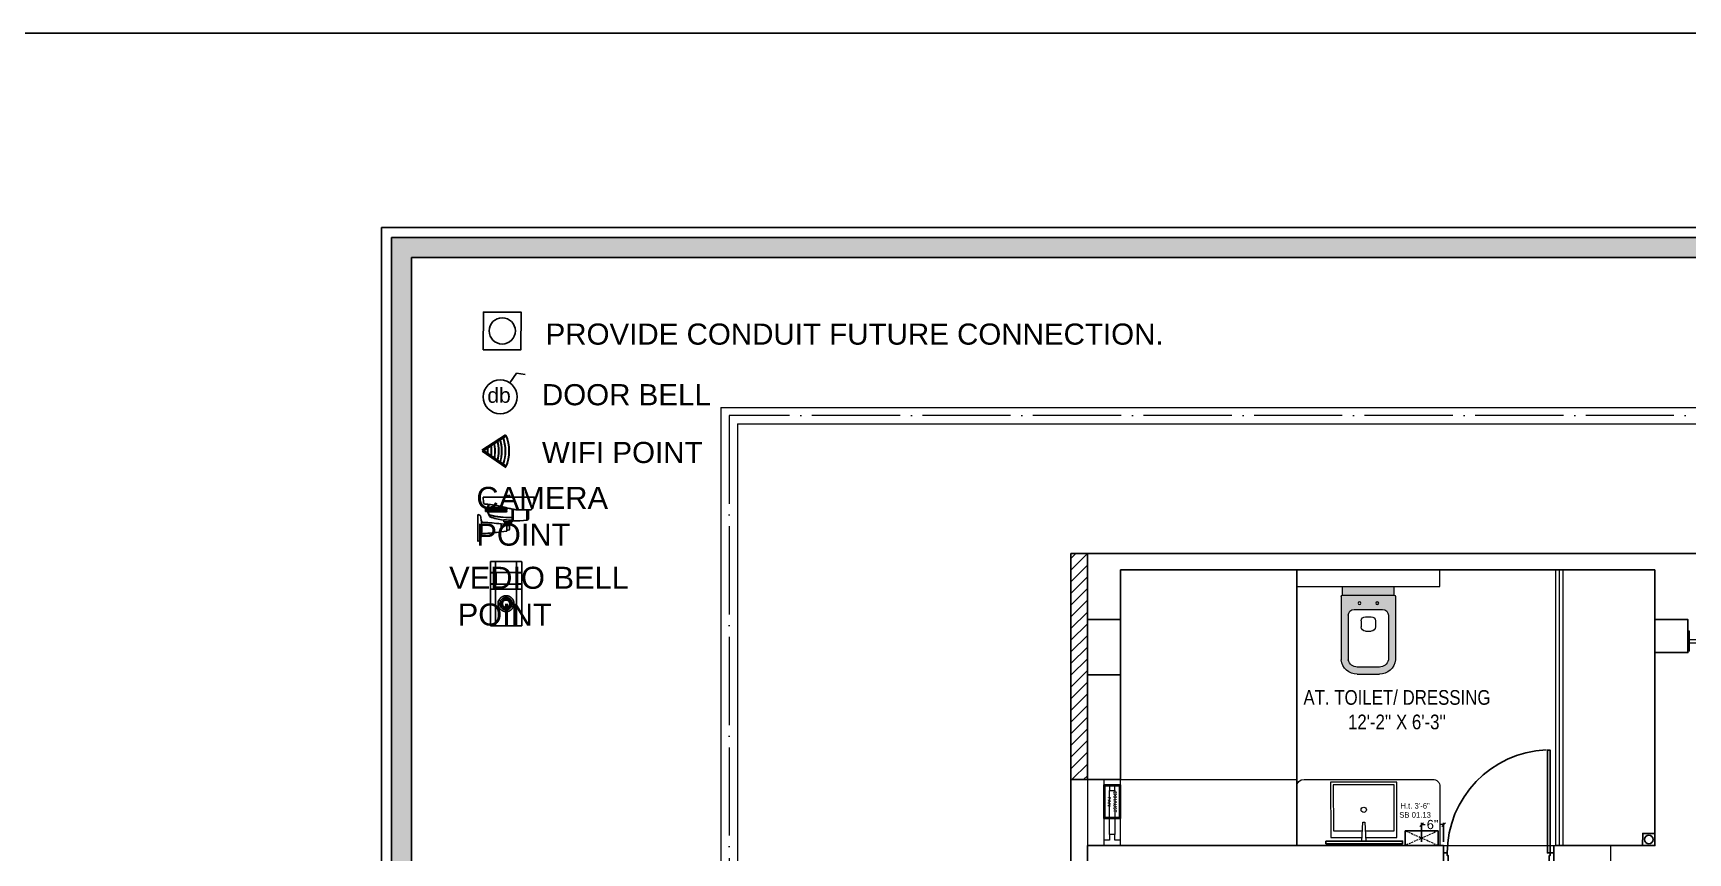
# Model space of a CAD drawing. Header units: millimetres. Extents: x 56222 to 3066687, y -650199 to -121287.
# Drawn here: x 148189.1 to 148639.6, y -179604.6 to -179381.5 of the extents above; entities that cross this region are included whole.
import ezdxf

# ---------------------------------------------------------------- set-up
doc = ezdxf.new("R2010")
doc.units = ezdxf.units.MM
doc.header["$MEASUREMENT"] = 0
doc.header["$PDMODE"] = 35
for name, pattern in [('ACAD_ISO04W100', [30, 24, -3, 0, -3]), ('DASHED', [0.75, 0.5, -0.25]), ('DASHED2', [0.375, 0.25, -0.125])]:
    doc.linetypes.add(name, pattern=pattern)
doc.layers.get('Defpoints').update_dxf_attribs({"color": 220})
for name, color, linetype, lineweight in [('$TD_AUDIT_GENERATED_(A0BDF17)', 32, 'Continuous', 30), ('COLUMN', 1, 'Continuous', 30), ('dim05', 1, 'Continuous', 13), ('el', 7, 'Continuous', 20), ('ELEC-wires', 1, 'DASHED2', 13), ('Electrical', 84, 'Continuous', 30), ('FIRST FLOOR', 7, 'Continuous', 9), ('FIRST FLOOR ( DW_RAIL )', 7, 'Continuous', 9), ('FIRST FLOOR ( TEXT )', 7, 'Continuous', 9), ('FIRST FLOOR_( PLine )_', 251, 'Continuous', 30), ('FURNI', 25, 'Continuous', 5), ('FURNITURE', 32, 'Continuous', 9), ('furniture dimensions', 1, 'DASHED', 0), ('GROUND FLOOR', 7, 'Continuous', 9), ('GROUND FLOOR  ( DIM )', 7, 'Continuous', 9), ('NAME PLATE', 7, 'Continuous', 25), ('wall', 7, 'Continuous', 30), ('XX~SLAB ( BEAM )~ ( DIM )', 7, 'Continuous', 9)]:
    doc.layers.add(name, color=color, linetype=linetype, lineweight=lineweight)
for name, color, linetype in [('AR DOOR', 40, 'Continuous'), ('AR ELE-5', 134, 'Continuous'), ('GROUND FLOOR  ( Text )', 251, 'Continuous'), ('Labels and Texts', 8, 'Continuous')]:
    doc.layers.add(name, color=color, linetype=linetype)
doc.layers.add('XX~SLAB ( PLINE )', color=251, linetype='Continuous', plot=False)
doc.styles.add('Arial', font='arial.ttf')
doc.styles.add('KATHA', font='swissc.ttf')
doc.styles.get("Standard").update_dxf_attribs({"font": 'arial.ttf', "height": 6})
doc.dimstyles.new('ISO-25', dxfattribs={"dimtxt": 2.5, "dimasz": 1, "dimexe": 0.5, "dimexo": 1, "dimtad": 0, "dimdec": 1, "dimlunit": 4, "dimtxsty": 'Standard', "dimblk": 'OBLIQUE', "dimcen": 2.5, "dimclrd": 1, "dimclre": 1, "dimclrt": 5, "dimadec": 0, "dimazin": 0, "dimtfac": 1, "dimtdec": 1, "dimtmove": 0, "dimatfit": 3, "dimfxl": 1, "dimlwd": -1, "dimarcsym": 0})

# ---------------------------------------------------------------- blocks, each defined once
blk = doc.blocks.new('A$C744D1EC1')
at = {"layer": 'FURNITURE'}
for p, q in [((-2.26, -0.39), (-2.26, 0)), ((-2.26, -0.39), (-2.26, 0)), ((0, -0.39), (0, 0)), ((0, -0.39), (0, 0)), ((2.26, -0.39), (2.26, 0)), ((2.26, -0.39), (2.26, 0)), ((-2.26, -0.39), (2.26, -0.39)), ((-2.26, -0.39), (2.26, -0.39)), ((-1.26, -2.56), (-1.26, -4.14)), ((-1.06, -2.36), (1.06, -2.36)), ((-0.39, -0.39), (-0.39, -2.36)), ((0, -3.15), (2.56, -3.15)), ((0, -3.55), (2.56, -3.55)), ((0.39, -0.39), (0.39, -2.36)), ((1.26, -2.56), (1.26, -3.15)), ((1.26, -3.55), (1.26, -4.14)), ((-1.06, -4.33), (1.06, -4.33))]:
    blk.add_line(p, q, dxfattribs=at)
for points in [[(-2.96, -15.14), (-2.96, -20.86, 0.414214), (-2.86, -20.96), (2.86, -20.96, 0.414214), (2.96, -20.86), (2.96, -15.14, 0.414214), (2.86, -15.04), (-2.86, -15.04, 0.414214)], [(-2.76, -15.34), (-2.76, -20.66, 0.414214), (-2.66, -20.76), (2.66, -20.76, 0.414214), (2.76, -20.66), (2.76, -15.34, 0.414214), (2.66, -15.24), (-2.66, -15.24, 0.414214)]]:
    blk.add_lwpolyline(points, format="xyb", close=True, dxfattribs=at)
for centre, radius in [((2.56, -3.35), 0.197), ((-2.21, -15.79), 0.0985), ((-2.21, -16.34), 0.0985), ((-2.21, -16.9), 0.0985), ((-2.21, -17.45), 0.0985), ((-2.21, -18), 0.0985), ((-2.21, -18.55), 0.0985), ((-1.66, -15.79), 0.0985), ((-1.66, -16.34), 0.0985), ((-1.66, -16.9), 0.0985), ((-1.66, -17.45), 0.0985), ((-1.66, -18), 0.0985), ((-1.66, -18.55), 0.0985), ((-1.1, -15.79), 0.0985), ((-1.1, -16.34), 0.0985), ((-1.1, -16.9), 0.0985), ((-1.1, -17.45), 0.0985), ((-1.1, -18), 0.0985), ((-1.1, -18.55), 0.0985), ((-0.55, -15.79), 0.0985), ((-0.55, -16.34), 0.0985), ((-0.55, -16.9), 0.0985), ((-0.55, -17.45), 0.0985), ((-0.55, -18), 0.0985), ((-0.55, -18.55), 0.0985), ((0, -15.79), 0.0985), ((0, -16.34), 0.0985), ((0, -16.9), 0.0985), ((0, -17.45), 0.0985), ((0, -18), 0.0985), ((0, -18.55), 0.0985), ((0.55, -15.79), 0.0985), ((0.55, -16.34), 0.0985), ((0.55, -16.9), 0.0985), ((0.55, -17.45), 0.0985), ((0.55, -18), 0.0985), ((0.55, -18.55), 0.0985), ((1.1, -15.79), 0.0985), ((1.1, -16.34), 0.0985), ((1.1, -16.9), 0.0985), ((1.1, -17.45), 0.0985), ((1.1, -18), 0.0985), ((1.1, -18.55), 0.0985), ((1.66, -15.79), 0.0985), ((1.66, -16.34), 0.0985), ((1.66, -16.9), 0.0985), ((1.66, -17.45), 0.0985), ((1.66, -18), 0.0985), ((1.66, -18.55), 0.0985), ((2.21, -15.79), 0.0985), ((2.21, -16.34), 0.0985), ((2.21, -16.9), 0.0985), ((2.21, -17.45), 0.0985), ((2.21, -18), 0.0985), ((2.21, -18.55), 0.0985), ((-2.21, -19.1), 0.0985), ((-2.21, -19.66), 0.0985), ((-2.21, -20.21), 0.0985), ((-1.66, -19.1), 0.0985), ((-1.66, -19.66), 0.0985), ((-1.66, -20.21), 0.0985), ((-1.1, -19.1), 0.0985), ((-1.1, -19.66), 0.0985), ((-1.1, -20.21), 0.0985), ((-0.55, -19.1), 0.0985), ((-0.55, -19.66), 0.0985), ((-0.55, -20.21), 0.0985), ((0, -19.1), 0.0985), ((0, -19.66), 0.0985), ((0, -20.21), 0.0985), ((0.55, -19.1), 0.0985), ((0.55, -19.66), 0.0985), ((0.55, -20.21), 0.0985), ((1.1, -19.1), 0.0985), ((1.1, -19.66), 0.0985), ((1.1, -20.21), 0.0985), ((1.66, -19.1), 0.0985), ((1.66, -19.66), 0.0985), ((1.66, -20.21), 0.0985), ((2.21, -19.1), 0.0985), ((2.21, -19.66), 0.0985), ((2.21, -20.21), 0.0985)]:
    blk.add_circle(centre, radius, dxfattribs=at)
for centre, start, end in [((-1.06, -2.56), 90, 180), ((0, -3.35), 90, 270), ((1.06, -2.56), 0, 90), ((-1.06, -4.14), 180, 270), ((1.06, -4.14), 270, 0)]:
    blk.add_arc(centre, 0.197, start, end, dxfattribs=at)
blk = doc.blocks.new('LAYOUT FILE')
at = {"layer": 'NAME PLATE', "true_color": 0xd39e00}
h = blk.add_hatch(color=42, dxfattribs=at)
h.paths.add_polyline_path([(3346889.83, -513806.18), (3346889.83, -514260.7), (3347535.56, -514260.7), (3347535.56, -513806.18)])
h.paths.add_polyline_path([(3346894.36, -513810.71), (3347531.03, -513810.71), (3347531.03, -514256.17), (3346894.36, -514256.17)], flags=16)
at = {"layer": 'NAME PLATE', "color": 42, "true_color": 0xd39e00}
for points in [[(3346887.56, -513803.91), (3347537.83, -513803.91), (3347537.83, -514262.96), (3346887.56, -514262.96)], [(3346889.83, -513806.18), (3347535.56, -513806.18), (3347535.56, -514260.7), (3346889.83, -514260.7)], [(3346894.36, -513810.71), (3347531.03, -513810.71), (3347531.03, -514256.17), (3346894.36, -514256.17)]]:
    blk.add_lwpolyline(points, close=True, dxfattribs=at)
blk = doc.blocks.new('*U255')
for points in [[(0, 0), (0, 1120), (-30, 1120), (-30, 0)], [(40, 0), (0, 0), (0, -30), (-10, -30), (-10, -100), (40, -100)], [(-1160, 0), (-1120, 0), (-1120, -30), (-1110, -30), (-1110, -100), (-1160, -100)]]:
    blk.add_lwpolyline(points, close=True)
at = {"layer": 'AR ELE-5', "linetype": 'ByBlock', "ltscale": 15}
blk.add_arc((2, -1), 1122, 92.373, 179.9653, dxfattribs=at)
blk = doc.blocks.new('A$C3EC62B37')
at = {"layer": 'FURNITURE', "lineweight": 30, "ltscale": 0.25, "true_color": 0xffffff}
h = blk.add_hatch(color=7, dxfattribs=at)
h.dxf.hatch_style = 1
h.paths.add_polyline_path([(-12.22, 0), (-12.22, 2.35), (-26.26, 2.35), (-26.26, 0)])
h.paths.add_polyline_path([(-26.26, 2.35), (-12.22, 2.35, 0.414214), (-11.83, 2.74), (-11.83, 19.96, 0.388639), (-16.24, 23.87), (-22.38, 23.87, 0.379499), (-26.65, 19.96), (-26.65, 2.74, 0.414214)])
h.paths.add_polyline_path([(-15.35, 6.26), (-23.13, 6.26, -0.414214), (-24.7, 7.83), (-24.7, 19.96, -0.349567), (-22.37, 21.91), (-16.24, 21.91, -0.364948), (-13.78, 19.96), (-13.78, 7.83, -0.414214)], flags=16)
h.paths.add_polyline_path([(-18.46, 8.22), (-20.02, 8.22, -0.414214), (-21.2, 9.39), (-21.2, 10.96, -0.414214), (-20.02, 12.13), (-18.46, 12.13, -0.414214), (-17.28, 10.96), (-17.28, 9.39, -0.414214)], flags=0)
h.paths.add_polyline_path([(-22.06, 4.53, -1), (-21.27, 4.53, -1)], flags=16)
at = {"layer": 'FURNITURE', "color": 0, "linetype": 'ByBlock', "lineweight": -2}
for p, q in [((-22.24, 23.87), (-16.24, 23.87)), ((-26.65, 2.74), (-26.65, 19.96)), ((-24.7, 7.83), (-24.7, 19.96)), ((-22.24, 21.91), (-16.24, 21.91)), ((-13.78, 7.83), (-13.78, 19.96)), ((-11.83, 2.74), (-11.83, 19.96)), ((-21.2, 9.39), (-21.2, 10.96)), ((-20.02, 12.13), (-18.46, 12.13)), ((-17.28, 9.39), (-17.28, 10.96)), ((-23.13, 6.26), (-15.35, 6.26)), ((-20.02, 8.22), (-18.46, 8.22)), ((-26.26, 2.35), (-12.22, 2.35)), ((-26.26, 2.35), (-26.26, 0)), ((-26.26, 0), (-12.22, 0)), ((-26.26, 0), (-12.22, 0)), ((-12.22, 2.35), (-12.22, 0))]:
    blk.add_line(p, q, dxfattribs=at)
for centre in [(-21.66, 4.53), (-16.81, 4.53)]:
    blk.add_circle(centre, 0.391, dxfattribs=at)
for centre, radius, start, end in [((-22.31, 19.5), 4.37, 89.0873, 174.0395), ((-16.17, 19.5), 4.37, 5.9605, 90.9127), ((-22.31, 19.48), 2.44, 88.437, 168.6348), ((-16.17, 19.48), 2.44, 11.3652, 91.563), ((-20.02, 10.96), 1.17, 90, 180), ((-20.02, 9.39), 1.17, 180, 270), ((-18.46, 10.96), 1.17, 0, 90), ((-18.46, 9.39), 1.17, 270, 0), ((-23.13, 7.83), 1.57, 180, 270), ((-15.35, 7.83), 1.57, 270, 0), ((-26.26, 2.74), 0.391, 180, 270), ((-12.22, 2.74), 0.391, 270, 0)]:
    blk.add_arc(centre, radius, start, end, dxfattribs=at)
blk = doc.blocks.new('6616')
at = {"color": 242, "linetype": 'DASHED', "true_color": 0xcd2027}
for p, q in [((386784.79, -36915.77), (386775.78, -36911.78)), ((386784.79, -36911.78), (386775.78, -36915.77))]:
    blk.add_line(p, q, dxfattribs=at)
at = {"layer": 'ELEC-wires', "color": 5, "linetype": 'ByBlock', "lineweight": 30, "ltscale": 4}
blk.add_lwpolyline([(386775.78, -36911.78), (386784.79, -36911.78), (386784.79, -36915.77), (386775.78, -36915.77)], close=True, dxfattribs=at)
blk = doc.blocks.new('_Oblique')
at = {"layer": 'wall', "color": 0, "lineweight": -2}
blk.add_line((-0.5, -0.5), (0.5, 0.5), dxfattribs=at)
blk = doc.blocks.new('*D1133')
at = {"layer": 'Defpoints', "color": 0, "lineweight": 30, "transparency": 16777216}
for p in [(148567.11, -179596.9), (148567.11, -179602.6), (148573.12, -179602.6)]:
    blk.add_point(p, dxfattribs=at)
at = {"layer": 'dim05', "color": 1, "linetype": 'Continuous', "lineweight": -2, "transparency": 16777216}
for p, q in [((148567.11, -179601.6), (148567.11, -179596.4)), ((148573.12, -179601.6), (148573.12, -179596.4))]:
    blk.add_line(p, q, dxfattribs=at)
at = {"layer": 'dim05', "color": 1, "linetype": 'Continuous', "transparency": 16777216}
for p, q in [((148567.11, -179596.9), (148568.05, -179596.9)), ((148573.12, -179596.9), (148572.18, -179596.9))]:
    blk.add_line(p, q, dxfattribs=at)
at = {"layer": 'dim05', "color": 1, "transparency": 16777216, "rotation": 180}
blk.add_blockref('_Oblique', (148567.11, -179596.9), dxfattribs=at)
at = {"layer": 'dim05', "color": 1, "transparency": 16777216}
blk.add_blockref('_Oblique', (148573.12, -179596.9), dxfattribs=at)
at = {"layer": 'dim05', "color": 5, "lineweight": 25, "transparency": 16777216, "insert": (148570.11, -179596.9), "char_height": 2.5, "attachment_point": 5, "style": 'Arial'}
blk.add_mtext('6"', dxfattribs=at)
blk = doc.blocks.new('A$C1B9B2090')
at = {"layer": 'Electrical', "ltscale": 10}
blk.add_line((0, 4.97), (10.08, 4.97), dxfattribs=at)
at = {"layer": 'Electrical', "ltscale": 2}
for points in [[(0, 0), (10.08, 0), (10.08, 4.97), (0, 4.97)], [(0.25, 0.25), (9.83, 0.25), (9.83, 4.72), (0.25, 4.72)]]:
    blk.add_lwpolyline(points, close=True, dxfattribs=at)
at = {"layer": 'Electrical', "ltscale": 2, "insert": (1.5, 3.92), "char_height": 1.05, "width": 7.1646, "attachment_point": 1}
blk.add_mtext('\\pxqc;{\\fMalgun Gothic|b1|i0|c0|p34;\\W5.565;\\C0;\\W1;EXHAUST \\P\\W7.7995;\\W1;FAN}', dxfattribs=at)
blk = doc.blocks.new('WIFI')
at = {"layer": '$TD_AUDIT_GENERATED_(A0BDF17)', "lineweight": 13, "true_color": 0xc7c8ca}
h = blk.add_hatch(color=9, dxfattribs=at)
h.dxf.hatch_style = 1
h.paths.add_polyline_path([(3320075.15, -510037.5), (3320075.24, -510037.64, -0.206837), (3320083.72, -510037.64), (3320083.82, -510037.5, 0.208331)])
h.paths.add_polyline_path([(3320075.66, -510038.29), (3320075.76, -510038.44, -0.179121), (3320083.18, -510038.42), (3320083.28, -510038.28, 0.181041)])
h.paths.add_polyline_path([(3320076.19, -510039.11), (3320076.29, -510039.25, -0.151306), (3320082.61, -510039.23), (3320082.71, -510039.09, 0.153663)])
h.paths.add_polyline_path([(3320076.65, -510039.81), (3320076.74, -510039.95, -0.127939), (3320082.13, -510039.93), (3320082.23, -510039.78, 0.130675)])
h.paths.add_polyline_path([(3320077.21, -510040.67), (3320077.31, -510040.82, -0.099586), (3320081.53, -510040.79), (3320081.63, -510040.64, 0.102799)])
h.paths.add_polyline_path([(3320077.79, -510041.56), (3320077.89, -510041.71, -0.070714), (3320080.9, -510041.69), (3320081.01, -510041.54, 0.074439)])
h.paths.add_polyline_path([(3320080.36, -510042.46, 0.045415), (3320078.39, -510042.48), (3320078.5, -510042.64, -0.041129), (3320080.25, -510042.62)])
at = {"layer": '$TD_AUDIT_GENERATED_(A0BDF17)', "color": 5, "lineweight": 53}
for q in [(3320075.15, -510037.5), (3320083.82, -510037.5)]:
    blk.add_line((3320079.34, -510043.93), q, dxfattribs=at)
at = {"layer": '$TD_AUDIT_GENERATED_(A0BDF17)', "lineweight": 13}
for centre, radius, start, end in [((3320079.48, -510047.46), 10.86, 66.4636, 113.5364), ((3320079.48, -510048.46), 10.86, 69.5551, 110.602), ((3320079.48, -510048.46), 10.69, 69.7839, 110.4045), ((3320079.48, -510049.45), 10.86, 72.6901, 107.6338), ((3320079.48, -510049.45), 10.69, 72.9716, 107.3874), ((3320079.48, -510050.29), 10.86, 75.3462, 105.1259), ((3320079.48, -510051.29), 10.86, 78.5929, 102.0702), ((3320079.48, -510051.29), 10.69, 78.9794, 101.7278), ((3320079.48, -510052.28), 10.86, 81.9217, 98.9505), ((3320079.48, -510052.28), 10.69, 82.3715, 98.5509), ((3320079.48, -510053.28), 10.86, 85.3513, 95.7524), ((3320079.48, -510053.28), 10.69, 85.8705, 95.2913)]:
    blk.add_arc(centre, radius, start, end, dxfattribs=at)
at = {"layer": '$TD_AUDIT_GENERATED_(A0BDF17)', "color": 252, "lineweight": 13, "true_color": 0x939598}
blk.add_arc((3320079.48, -510047.46), 10.69, 66.6419, 113.3863, dxfattribs=at)
at = {"layer": 'Labels and Texts', "lineweight": 13}
blk.add_arc((3320079.48, -510050.29), 10.69, 75.6739, 104.837, dxfattribs=at)
blk = doc.blocks.new('HB75_SIDE-WALL')
at = {"color": 30, "lineweight": 0, "true_color": 0xf26722}
for p, q in [((-3.67, 3.73), (-3.67, 3.6)), ((-3.65, 3.73), (-3.65, 3.6)), ((-3.63, 3.73), (-3.63, 3.6)), ((-3.61, 3.73), (-3.61, 3.6)), ((-3.59, 3.73), (-3.59, 3.6)), ((-3.57, 3.73), (-3.57, 3.6)), ((-3.55, 3.73), (-3.55, 3.6)), ((-3.53, 3.73), (-3.53, 3.6)), ((-3.51, 3.69), (-3.51, 3.6)), ((-3.5, 3.69), (-3.5, 3.6)), ((-3.48, 3.69), (-3.48, 3.6)), ((-3.46, 3.69), (-3.46, 3.6)), ((-3.44, 3.73), (-3.44, 3.6)), ((-3.42, 3.73), (-3.42, 3.6)), ((-3.4, 3.73), (-3.4, 3.6)), ((-3.38, 3.73), (-3.38, 3.6)), ((-3.36, 3.73), (-3.36, 3.6)), ((-3.34, 3.73), (-3.34, 3.6)), ((-3.32, 3.73), (-3.32, 3.6)), ((-3.3, 3.73), (-3.3, 3.6)), ((-3.88, 0.67), (-3.88, 0.52)), ((-3.84, 0.67), (-3.84, 0.52)), ((-3.8, 0.67), (-3.8, 0.52)), ((-3.76, 0.67), (-3.76, 0.52)), ((-3.72, 0.67), (-3.72, 0.52)), ((-3.68, 0.67), (-3.68, 0.52)), ((-3.64, 0.67), (-3.64, 0.52)), ((-3.61, 0.67), (-3.61, 0.52)), ((-3.57, 0.67), (-3.57, 0.52)), ((-3.53, 0.67), (-3.53, 0.52)), ((-3.45, 0.67), (-3.45, 0.52)), ((-3.41, 0.67), (-3.41, 0.52)), ((-3.37, 0.67), (-3.37, 0.52)), ((-3.33, 0.67), (-3.33, 0.52)), ((-3.29, 0.67), (-3.29, 0.52)), ((-3.25, 0.67), (-3.25, 0.52)), ((-3.21, 0.67), (-3.21, 0.52)), ((-3.17, 0.67), (-3.17, 0.52)), ((-3.13, 0.67), (-3.13, 0.52)), ((-3.09, 0.67), (-3.09, 0.52))]:
    blk.add_line(p, q, dxfattribs=at)
at = {"color": 30, "true_color": 0xf26722}
blk.add_line((-0.88, 2.33), (-0.88, 1.91), dxfattribs=at)
for points in [[(-0.62, 3.57), (-6.52, 3.57), (-6.52, 3.17, 0.023647), (-6.52, 3.15, 0.073045), (-6.3, 2.24, 0.305112), (-6.07, 2.09), (-4.58, 2.09, 0.030231), (-4.56, 2.09, 0.037695), (-3.04, 2.39, -0.066409), (-0.86, 2.74, 0.383469), (-0.67, 2.93)], [(-5.66, 2.09), (-5.66, 0.89, -0.199735), (-5.84, 1.03), (-5.84, 2.09)], [(-4.07, 2.16), (-4.07, 0.81, -0.017519), (-5.66, 0.89), (-5.66, 2.09), (-4.58, 2.09, 0.030231), (-4.56, 2.09, 0.011991)], [(-3.96, 2.18), (-3.96, 0.81, -0.374579), (-4.07, 0.81), (-4.07, 2.16, 0.002666)], [(-1.25, 2.72, -0.048561), (-1.08, 2.19, -0.15646), (-1.08, 2.05, -0.064172), (-1.33, 1.36, -0.183015), (-1.41, 1.29, -0.059758), (-2.94, 0.9, 0.070877), (-3.33, 0.93), (-3.53, 0.91, -0.022912), (-3.96, 0.89), (-3.96, 2.18, 0.023024), (-3.04, 2.39, -0.054644)], [(-3.13, 2.37, -0.006319), (-3.38, 2.3, 0.371824), (-3.32, 2.26), (-1.26, 2.26, 1), (-1.26, 2.37)], [(-3.32, 2.18), (-1.2, 2.18, -1), (-1.2, 2.07), (-3.32, 2.07, -1)], [(-3.32, 1.99), (-1.26, 1.99, -1), (-1.26, 1.87), (-3.32, 1.87, -1)], [(-1.13, 1.84, 0.018604), (-1.08, 2.05, 0.15646), (-1.08, 2.19, 0.018604), (-1.13, 2.4), (-1.09, 2.4, -0.414214), (-1.06, 2.37), (-1.06, 1.87, -0.414214), (-1.09, 1.84)], [(-0.88, 2.27, -0.414214), (-0.91, 2.24), (-1.06, 2.24), (-1.06, 2.36), (-0.91, 2.36, -0.414214), (-0.88, 2.33)], [(-1.06, 2), (-0.91, 2, 0.414214), (-0.88, 2.03), (-0.88, 2.21, 0.414214), (-0.91, 2.24), (-1.06, 2.24)], [(-0.88, 1.97, 0.414214), (-0.91, 2), (-1.06, 2), (-1.06, 1.88), (-0.91, 1.88, 0.414214), (-0.88, 1.91)], [(-2.94, 0.9, 0.070877), (-3.33, 0.93), (-3.53, 0.91, -0.022912), (-3.96, 0.89), (-3.96, 0.74, 0.414214), (-3.93, 0.71), (-3.04, 0.71, 0.328756), (-3.01, 0.73), (-2.97, 0.88, -0.293652)], [(-1.35, 1.46), (-1.32, 1.49), (-1.38, 1.5, -0.063661), (-3.88, 1.2, 0.062911)], [(-3.34, -0.3), (-3.61, -0.24, -0.354119), (-3.64, -0.2), (-3.64, 0.2, -0.354119), (-3.61, 0.24), (-3.34, 0.3)], [(-3.34, -0.35), (-3.34, 0.35, -0.379778), (-3.31, 0.39), (-2.7, 0.46), (-2.7, -0.46), (-3.31, -0.39, -0.379778)], [(0, 1.54), (-0.22, 1.48, 0.27722), (-0.31, 1.38, 0.0221), (-0.4, 0.85, -0.362038), (-0.64, 0.64, 0.020914), (-2.66, 0.46, 0.377742), (-2.7, 0.43), (-2.7, -0.43, 0.377742), (-2.66, -0.46, 0.020914), (-0.64, -0.64, -0.362038), (-0.4, -0.85, 0.0221), (-0.31, -1.38, 0.27722), (-0.22, -1.48), (0, -1.54)]]:
    blk.add_lwpolyline(points, format="xyb", close=True, dxfattribs=at)
at = {"color": 30, "lineweight": 0, "true_color": 0xf26722, "flags": 128}
for points in [[(-3.53, 3.74), (-3.67, 3.74), (-3.68, 3.73), (-3.53, 3.73)], [(-3.53, 3.69), (-3.53, 3.73), (-3.68, 3.73), (-3.68, 3.6), (-3.29, 3.6), (-3.29, 3.73), (-3.45, 3.73), (-3.45, 3.69)], [(-3.68, 3.6), (-3.67, 3.59), (-3.3, 3.59), (-3.29, 3.6)], [(-3.32, 3.59), (-3.32, 3.57), (-3.65, 3.57), (-3.65, 3.59)], [(-3.64, 3.57), (-3.64, 3.57), (-3.33, 3.57), (-3.33, 3.57)], [(-3.29, 3.73), (-3.3, 3.74), (-3.45, 3.74), (-3.45, 3.73)], [(-3.9, 0.67), (-3.88, 0.69), (-3.09, 0.69), (-3.07, 0.67)], [(-3.9, 0.67), (-3.07, 0.67), (-3.07, 0.52), (-3.9, 0.52)], [(-3.07, 0.52), (-3.09, 0.5), (-3.88, 0.5), (-3.9, 0.52)], [(-3.16, 0.69), (-3.16, 0.71), (-3.82, 0.71), (-3.82, 0.69)], [(-3.16, 0.5), (-3.16, 0.48), (-3.82, 0.48), (-3.82, 0.5)]]:
    blk.add_lwpolyline(points, close=True, dxfattribs=at)
at = {"color": 30, "true_color": 0xf26722}
for points in [[(-1.31, 2.72), (-1.11, 2.18, -0.110268), (-1.11, 2.07), (-1.32, 1.49)], [(-3.33, 0.38, 0.386667), (-3.36, 0.4), (-3.61, 0.4, 0.423228), (-3.64, 0.37), (-3.61, 0.24)]]:
    blk.add_lwpolyline(points, format="xyb", dxfattribs=at)
blk.add_lwpolyline([(-3.61, 0.4), (-3.61, 0.48), (-3.36, 0.48), (-3.36, 0.4)], close=True, dxfattribs=at)
blk.add_lwpolyline([(-3.35, 0.29), (-3.34, 0.33)], dxfattribs=at)
blk.add_arc((5.68, 0), 6.15, 172.0418, 187.9582, dxfattribs=at)
blk = doc.blocks.new('VEDIO BELL')
at = {"layer": 'FURNI', "color": 5, "lineweight": 30}
for p, q in [((147353.18, -179525.38), (147353.2, -179525.34)), ((147353.18, -179528.33), (147353.18, -179525.38)), ((147353.18, -179528.36), (147353.18, -179528.33)), ((147354.55, -179528.33), (147353.18, -179528.33)), ((147353.18, -179528.36), (147353.18, -179531.34)), ((147353.18, -179528.36), (147354.55, -179528.36)), ((147353.2, -179525.34), (147353.24, -179525.32)), ((147361.61, -179525.32), (147353.24, -179525.32)), ((147354.55, -179528.33), (147354.55, -179525.38)), ((147354.55, -179528.36), (147354.55, -179528.33)), ((147354.55, -179531.34), (147354.55, -179528.36)), ((147354.69, -179528.33), (147360.16, -179528.33)), ((147354.69, -179531.48), (147354.69, -179528.33)), ((147360.16, -179528.33), (147360.16, -179531.48)), ((147360.29, -179528.33), (147360.29, -179525.38)), ((147360.29, -179528.36), (147360.29, -179528.33)), ((147361.66, -179528.33), (147360.29, -179528.33)), ((147360.29, -179531.34), (147360.29, -179528.36)), ((147360.29, -179528.36), (147361.66, -179528.36)), ((147361.65, -179525.34), (147361.61, -179525.32)), ((147361.66, -179525.38), (147361.65, -179525.34)), ((147361.66, -179528.33), (147361.66, -179525.38)), ((147361.66, -179528.36), (147361.66, -179528.33)), ((147361.66, -179531.34), (147361.66, -179528.36)), ((147353.18, -179531.34), (147353.18, -179531.37)), ((147354.55, -179531.34), (147353.18, -179531.34)), ((147353.18, -179531.45), (147353.18, -179531.37)), ((147354.55, -179531.37), (147353.18, -179531.37)), ((147353.18, -179531.48), (147353.18, -179531.45)), ((147354.55, -179531.45), (147353.18, -179531.45)), ((147353.18, -179531.48), (147353.18, -179532.79)), ((147353.18, -179531.48), (147354.55, -179531.48)), ((147353.18, -179532.79), (147353.18, -179532.84)), ((147353.18, -179532.79), (147354.55, -179532.79)), ((147353.18, -179542.77), (147353.18, -179532.84)), ((147354.55, -179532.84), (147353.18, -179532.84)), ((147354.55, -179531.37), (147354.55, -179531.34)), ((147354.55, -179531.45), (147354.55, -179531.37)), ((147354.55, -179531.48), (147354.55, -179531.45)), ((147354.55, -179532.79), (147354.55, -179531.48)), ((147360.29, -179532.79), (147354.55, -179532.79)), ((147354.55, -179532.84), (147354.55, -179532.79)), ((147360.29, -179532.84), (147354.55, -179532.84)), ((147354.55, -179542.77), (147354.55, -179532.84)), ((147360.16, -179531.48), (147354.69, -179531.48)), ((147360.29, -179531.37), (147360.29, -179531.34)), ((147361.66, -179531.34), (147360.29, -179531.34)), ((147360.29, -179531.45), (147360.29, -179531.37)), ((147361.66, -179531.37), (147360.29, -179531.37)), ((147360.29, -179531.48), (147360.29, -179531.45)), ((147361.66, -179531.45), (147360.29, -179531.45)), ((147360.29, -179532.79), (147360.29, -179531.48)), ((147361.66, -179531.48), (147360.29, -179531.48)), ((147360.29, -179532.84), (147360.29, -179532.79)), ((147360.29, -179532.79), (147361.66, -179532.79)), ((147360.29, -179542.77), (147360.29, -179532.84)), ((147360.29, -179532.84), (147361.66, -179532.84)), ((147361.66, -179531.37), (147361.66, -179531.34)), ((147361.66, -179531.45), (147361.66, -179531.37)), ((147361.66, -179531.48), (147361.66, -179531.45)), ((147361.66, -179532.79), (147361.66, -179531.48)), ((147361.66, -179532.84), (147361.66, -179532.79)), ((147361.66, -179542.77), (147361.66, -179532.84)), ((147353.18, -179542.77), (147353.2, -179542.81)), ((147353.2, -179542.81), (147353.24, -179542.83)), ((147353.24, -179542.83), (147361.61, -179542.83)), ((147361.61, -179542.83), (147361.65, -179542.81)), ((147361.65, -179542.81), (147361.66, -179542.77))]:
    blk.add_line(p, q, dxfattribs=at)
for points in [[(147359.53, -179537.34), (147359.45, -179537.53), (147359.37, -179537.68), (147359.3, -179537.82), (147359.23, -179537.94), (147359.16, -179538.04), (147359.1, -179538.13), (147359.04, -179538.2), (147358.98, -179538.27), (147358.92, -179538.33), (147358.86, -179538.39), (147358.8, -179538.44), (147358.74, -179538.49), (147358.68, -179538.53), (147358.62, -179538.58), (147358.56, -179538.61), (147358.5, -179538.65), (147358.44, -179538.69), (147358.38, -179538.72), (147358.31, -179538.75), (147358.25, -179538.78), (147358.18, -179538.8), (147358.11, -179538.83), (147358.05, -179538.85), (147357.98, -179538.87), (147357.91, -179538.89), (147357.84, -179538.9), (147357.77, -179538.91), (147357.7, -179538.93), (147357.63, -179538.93), (147357.56, -179538.94), (147357.49, -179538.94), (147357.42, -179538.94), (147357.35, -179538.94), (147357.28, -179538.94), (147357.21, -179538.93), (147357.14, -179538.93), (147357.07, -179538.92), (147357, -179538.9), (147356.93, -179538.89), (147356.86, -179538.87), (147356.79, -179538.85), (147356.72, -179538.83), (147356.66, -179538.81), (147356.59, -179538.78), (147356.53, -179538.75), (147356.46, -179538.72), (147356.4, -179538.69), (147356.34, -179538.66), (147356.28, -179538.62), (147356.22, -179538.58), (147356.16, -179538.54), (147356.1, -179538.5), (147356.05, -179538.46), (147355.99, -179538.41), (147355.94, -179538.36), (147355.89, -179538.32), (147355.84, -179538.26), (147355.79, -179538.21), (147355.75, -179538.16), (147355.7, -179538.1), (147355.66, -179538.05), (147355.62, -179537.99), (147355.58, -179537.93), (147355.54, -179537.87), (147355.51, -179537.81), (147355.48, -179537.74), (147355.45, -179537.68), (147355.42, -179537.61), (147355.39, -179537.54), (147355.36, -179537.46), (147355.34, -179537.38), (147355.32, -179537.3), (147355.3, -179537.21), (147355.28, -179537.11), (147355.27, -179537.01), (147355.26, -179536.89), (147355.26, -179536.75), (147355.26, -179536.6), (147355.28, -179536.42), (147355.3, -179536.22)], [(147355.3, -179536.22), (147355.38, -179536.04), (147355.45, -179535.88), (147355.53, -179535.74), (147355.59, -179535.62), (147355.66, -179535.52), (147355.73, -179535.44), (147355.79, -179535.36), (147355.85, -179535.29), (147355.91, -179535.23), (147355.97, -179535.18), (147356.03, -179535.12), (147356.09, -179535.07), (147356.15, -179535.03), (147356.21, -179534.99), (147356.27, -179534.95), (147356.33, -179534.91), (147356.39, -179534.88), (147356.45, -179534.84), (147356.51, -179534.81), (147356.58, -179534.79), (147356.65, -179534.76), (147356.71, -179534.74), (147356.78, -179534.71), (147356.85, -179534.69), (147356.92, -179534.68), (147356.98, -179534.66), (147357.05, -179534.65), (147357.12, -179534.64), (147357.19, -179534.63), (147357.27, -179534.62), (147357.34, -179534.62), (147357.41, -179534.62), (147357.48, -179534.62), (147357.55, -179534.62), (147357.62, -179534.63), (147357.69, -179534.64), (147357.76, -179534.65), (147357.83, -179534.66), (147357.9, -179534.67), (147357.97, -179534.69), (147358.03, -179534.71), (147358.1, -179534.73), (147358.17, -179534.75), (147358.23, -179534.78), (147358.3, -179534.81), (147358.36, -179534.84), (147358.43, -179534.87), (147358.49, -179534.9), (147358.55, -179534.94), (147358.61, -179534.98), (147358.67, -179535.02), (147358.72, -179535.06), (147358.78, -179535.11), (147358.83, -179535.15), (147358.89, -179535.2), (147358.94, -179535.25), (147358.99, -179535.3), (147359.04, -179535.35), (147359.08, -179535.4), (147359.13, -179535.46), (147359.17, -179535.52), (147359.21, -179535.57), (147359.25, -179535.63), (147359.28, -179535.69), (147359.32, -179535.76), (147359.35, -179535.82), (147359.38, -179535.89), (147359.41, -179535.95), (147359.44, -179536.02), (147359.46, -179536.1), (147359.49, -179536.18), (147359.51, -179536.26), (147359.53, -179536.35), (147359.54, -179536.45), (147359.56, -179536.56), (147359.57, -179536.68), (147359.57, -179536.81), (147359.56, -179536.97), (147359.55, -179537.14), (147359.53, -179537.34)], [(147358.89, -179537.63), (147358.79, -179537.75), (147358.71, -179537.86), (147358.62, -179537.94), (147358.55, -179538.02), (147358.48, -179538.08), (147358.41, -179538.13), (147358.35, -179538.18), (147358.29, -179538.22), (147358.23, -179538.25), (147358.18, -179538.28), (147358.12, -179538.31), (147358.07, -179538.33), (147358.01, -179538.36), (147357.96, -179538.37), (147357.91, -179538.39), (147357.85, -179538.41), (147357.8, -179538.42), (147357.75, -179538.43), (147357.69, -179538.44), (147357.64, -179538.45), (147357.58, -179538.46), (147357.53, -179538.46), (147357.47, -179538.47), (147357.42, -179538.47), (147357.36, -179538.47), (147357.31, -179538.46), (147357.25, -179538.46), (147357.2, -179538.45), (147357.14, -179538.44), (147357.09, -179538.43), (147357.04, -179538.42), (147356.98, -179538.41), (147356.93, -179538.4), (147356.88, -179538.38), (147356.82, -179538.36), (147356.77, -179538.34), (147356.72, -179538.32), (147356.67, -179538.29), (147356.62, -179538.27), (147356.57, -179538.24), (147356.53, -179538.21), (147356.48, -179538.19), (147356.44, -179538.15), (147356.39, -179538.12), (147356.35, -179538.09), (147356.31, -179538.05), (147356.26, -179538.01), (147356.23, -179537.98), (147356.19, -179537.94), (147356.15, -179537.9), (147356.11, -179537.85), (147356.08, -179537.81), (147356.05, -179537.77), (147356.01, -179537.72), (147355.98, -179537.68), (147355.96, -179537.63), (147355.93, -179537.58), (147355.9, -179537.53), (147355.88, -179537.48), (147355.86, -179537.43), (147355.84, -179537.38), (147355.82, -179537.33), (147355.8, -179537.28), (147355.79, -179537.22), (147355.77, -179537.17), (147355.76, -179537.11), (147355.75, -179537.06), (147355.74, -179537), (147355.74, -179536.94), (147355.73, -179536.88), (147355.73, -179536.82), (147355.73, -179536.75), (147355.74, -179536.68), (147355.74, -179536.6), (147355.75, -179536.52), (147355.77, -179536.43), (147355.8, -179536.32), (147355.83, -179536.21), (147355.88, -179536.08), (147355.93, -179535.93)], [(147355.93, -179535.93), (147356.03, -179535.81), (147356.12, -179535.71), (147356.2, -179535.62), (147356.28, -179535.54), (147356.35, -179535.48), (147356.41, -179535.43), (147356.48, -179535.39), (147356.54, -179535.35), (147356.59, -179535.31), (147356.65, -179535.28), (147356.71, -179535.25), (147356.76, -179535.23), (147356.81, -179535.21), (147356.87, -179535.19), (147356.92, -179535.17), (147356.97, -179535.15), (147357.03, -179535.14), (147357.08, -179535.13), (147357.13, -179535.12), (147357.19, -179535.11), (147357.24, -179535.1), (147357.3, -179535.1), (147357.35, -179535.1), (147357.41, -179535.1), (147357.46, -179535.1), (147357.52, -179535.1), (147357.57, -179535.1), (147357.63, -179535.11), (147357.68, -179535.12), (147357.74, -179535.13), (147357.79, -179535.14), (147357.84, -179535.15), (147357.9, -179535.17), (147357.95, -179535.18), (147358, -179535.2), (147358.05, -179535.22), (147358.1, -179535.24), (147358.15, -179535.27), (147358.2, -179535.29), (147358.25, -179535.32), (147358.3, -179535.35), (147358.35, -179535.38), (147358.39, -179535.41), (147358.43, -179535.44), (147358.48, -179535.48), (147358.52, -179535.51), (147358.56, -179535.55), (147358.6, -179535.59), (147358.64, -179535.63), (147358.68, -179535.67), (147358.71, -179535.71), (147358.75, -179535.75), (147358.78, -179535.8), (147358.81, -179535.84), (147358.84, -179535.89), (147358.87, -179535.93), (147358.9, -179535.98), (147358.92, -179536.03), (147358.95, -179536.08), (147358.97, -179536.13), (147358.99, -179536.18), (147359.01, -179536.23), (147359.02, -179536.29), (147359.04, -179536.34), (147359.05, -179536.39), (147359.06, -179536.45), (147359.07, -179536.5), (147359.08, -179536.56), (147359.09, -179536.62), (147359.09, -179536.68), (147359.09, -179536.75), (147359.09, -179536.81), (147359.09, -179536.88), (147359.08, -179536.96), (147359.07, -179537.04), (147359.05, -179537.14), (147359.03, -179537.24), (147358.99, -179537.35), (147358.95, -179537.48), (147358.89, -179537.63)], [(147356.71, -179537.49), (147356.65, -179537.42), (147356.61, -179537.35), (147356.57, -179537.29), (147356.54, -179537.24), (147356.51, -179537.19), (147356.5, -179537.14), (147356.48, -179537.1), (147356.47, -179537.06), (147356.46, -179537.02), (147356.45, -179536.99), (147356.44, -179536.95), (147356.43, -179536.91), (147356.43, -179536.88), (147356.43, -179536.84), (147356.43, -179536.8), (147356.43, -179536.76), (147356.43, -179536.72), (147356.43, -179536.68), (147356.44, -179536.63), (147356.45, -179536.57), (147356.46, -179536.51), (147356.49, -179536.45), (147356.51, -179536.37), (147356.55, -179536.28)], [(147356.55, -179536.28), (147356.6, -179536.21), (147356.65, -179536.15), (147356.7, -179536.1), (147356.75, -179536.05), (147356.79, -179536.02), (147356.83, -179535.99), (147356.86, -179535.96), (147356.9, -179535.94), (147356.93, -179535.92), (147356.97, -179535.9), (147357, -179535.88), (147357.03, -179535.87), (147357.06, -179535.86), (147357.09, -179535.85), (147357.12, -179535.84), (147357.15, -179535.83), (147357.19, -179535.82), (147357.22, -179535.81), (147357.25, -179535.81), (147357.28, -179535.8), (147357.31, -179535.8), (147357.35, -179535.79), (147357.38, -179535.79), (147357.41, -179535.79), (147357.44, -179535.79), (147357.48, -179535.79), (147357.51, -179535.8), (147357.54, -179535.8), (147357.58, -179535.81), (147357.61, -179535.81), (147357.65, -179535.82), (147357.69, -179535.83), (147357.73, -179535.85), (147357.77, -179535.86), (147357.81, -179535.88), (147357.86, -179535.9), (147357.92, -179535.93), (147357.98, -179535.97), (147358.04, -179536.02), (147358.12, -179536.07)], [(147358.12, -179536.07), (147358.17, -179536.15), (147358.22, -179536.21), (147358.26, -179536.27), (147358.29, -179536.33), (147358.31, -179536.38), (147358.33, -179536.42), (147358.35, -179536.46), (147358.36, -179536.5), (147358.37, -179536.54), (147358.38, -179536.58), (147358.39, -179536.61), (147358.39, -179536.65), (147358.4, -179536.68), (147358.4, -179536.71), (147358.4, -179536.75), (147358.4, -179536.78), (147358.4, -179536.81), (147358.4, -179536.84), (147358.4, -179536.88), (147358.39, -179536.91), (147358.39, -179536.94), (147358.38, -179536.97), (147358.38, -179537), (147358.37, -179537.03), (147358.36, -179537.07), (147358.35, -179537.1), (147358.34, -179537.13), (147358.33, -179537.16), (147358.32, -179537.19), (147358.3, -179537.22), (147358.29, -179537.24), (147358.27, -179537.27), (147358.25, -179537.3), (147358.24, -179537.33), (147358.22, -179537.36), (147358.2, -179537.38), (147358.18, -179537.41), (147358.16, -179537.43), (147358.14, -179537.46), (147358.11, -179537.48), (147358.09, -179537.5), (147358.07, -179537.52), (147358.04, -179537.54), (147358.02, -179537.56), (147357.99, -179537.58), (147357.97, -179537.6), (147357.94, -179537.62), (147357.91, -179537.64), (147357.88, -179537.65), (147357.85, -179537.67), (147357.82, -179537.68), (147357.79, -179537.69), (147357.76, -179537.71), (147357.73, -179537.72), (147357.7, -179537.73), (147357.67, -179537.74), (147357.64, -179537.74), (147357.61, -179537.75), (147357.58, -179537.76), (147357.55, -179537.76), (147357.51, -179537.77), (147357.48, -179537.77), (147357.45, -179537.77), (147357.42, -179537.77), (147357.38, -179537.77), (147357.35, -179537.77), (147357.32, -179537.77), (147357.28, -179537.76), (147357.25, -179537.76), (147357.21, -179537.75), (147357.18, -179537.74), (147357.14, -179537.73), (147357.1, -179537.72), (147357.06, -179537.7), (147357.01, -179537.68), (147356.96, -179537.66), (147356.91, -179537.63), (147356.85, -179537.59), (147356.78, -179537.55), (147356.71, -179537.49)]]:
    blk.add_lwpolyline(points, dxfattribs=at)
blk.add_lwpolyline([(147356.49, -179535.87), (147356.52, -179535.84), (147356.55, -179535.81), (147356.59, -179535.78), (147356.62, -179535.75), (147356.65, -179535.73), (147356.69, -179535.7), (147356.72, -179535.68), (147356.76, -179535.66), (147356.8, -179535.64), (147356.83, -179535.62), (147356.87, -179535.6), (147356.91, -179535.58), (147356.95, -179535.57), (147356.99, -179535.55), (147357.03, -179535.54), (147357.07, -179535.53), (147357.11, -179535.52), (147357.16, -179535.51), (147357.2, -179535.5), (147357.24, -179535.49), (147357.28, -179535.49), (147357.32, -179535.48), (147357.37, -179535.48), (147357.41, -179535.48), (147357.45, -179535.48), (147357.49, -179535.48), (147357.54, -179535.49), (147357.58, -179535.49), (147357.62, -179535.5), (147357.66, -179535.51), (147357.7, -179535.51), (147357.75, -179535.53), (147357.79, -179535.54), (147357.83, -179535.55), (147357.87, -179535.56), (147357.91, -179535.58), (147357.95, -179535.6), (147357.98, -179535.61), (147358.02, -179535.63), (147358.06, -179535.65), (147358.1, -179535.68), (147358.13, -179535.7), (147358.17, -179535.72), (147358.2, -179535.75), (147358.23, -179535.77), (147358.27, -179535.8), (147358.3, -179535.83), (147358.33, -179535.86), (147358.36, -179535.89), (147358.39, -179535.92), (147358.42, -179535.95), (147358.44, -179535.99), (147358.47, -179536.02), (147358.49, -179536.06), (147358.51, -179536.09), (147358.54, -179536.13), (147358.56, -179536.17), (147358.58, -179536.2), (147358.6, -179536.24), (147358.61, -179536.28), (147358.63, -179536.32), (147358.64, -179536.36), (147358.66, -179536.4), (147358.67, -179536.44), (147358.68, -179536.48), (147358.69, -179536.52), (147358.69, -179536.57), (147358.7, -179536.61), (147358.71, -179536.65), (147358.71, -179536.69), (147358.71, -179536.73), (147358.71, -179536.78), (147358.71, -179536.82), (147358.71, -179536.86), (147358.71, -179536.9), (147358.7, -179536.95), (147358.7, -179536.99), (147358.69, -179537.03), (147358.68, -179537.07), (147358.67, -179537.11), (147358.66, -179537.15), (147358.64, -179537.2), (147358.63, -179537.24), (147358.62, -179537.28), (147358.6, -179537.31), (147358.58, -179537.35), (147358.56, -179537.39), (147358.54, -179537.43), (147358.52, -179537.46), (147358.5, -179537.5), (147358.47, -179537.54), (147358.45, -179537.57), (147358.42, -179537.6), (147358.39, -179537.64), (147358.36, -179537.67), (147358.33, -179537.7), (147358.3, -179537.73), (147358.27, -179537.76), (147358.24, -179537.78), (147358.21, -179537.81), (147358.17, -179537.84), (147358.14, -179537.86), (147358.1, -179537.88), (147358.07, -179537.9), (147358.03, -179537.93), (147357.99, -179537.95), (147357.95, -179537.96), (147357.91, -179537.98), (147357.87, -179538), (147357.83, -179538.01), (147357.79, -179538.02), (147357.75, -179538.04), (147357.71, -179538.05), (147357.67, -179538.06), (147357.63, -179538.06), (147357.59, -179538.07), (147357.54, -179538.07), (147357.5, -179538.08), (147357.46, -179538.08), (147357.42, -179538.08), (147357.37, -179538.08), (147357.33, -179538.08), (147357.29, -179538.07), (147357.25, -179538.07), (147357.21, -179538.06), (147357.16, -179538.06), (147357.12, -179538.05), (147357.08, -179538.04), (147357.04, -179538.03), (147357, -179538.01), (147356.96, -179538), (147356.92, -179537.98), (147356.88, -179537.97), (147356.84, -179537.95), (147356.8, -179537.93), (147356.77, -179537.91), (147356.73, -179537.89), (147356.69, -179537.86), (147356.66, -179537.84), (147356.63, -179537.81), (147356.59, -179537.79), (147356.56, -179537.76), (147356.53, -179537.73), (147356.5, -179537.7), (147356.47, -179537.67), (147356.44, -179537.64), (147356.41, -179537.61), (147356.38, -179537.58), (147356.36, -179537.54), (147356.33, -179537.51), (147356.31, -179537.47), (147356.29, -179537.43), (147356.27, -179537.4), (147356.25, -179537.36), (147356.23, -179537.32), (147356.21, -179537.28), (147356.2, -179537.24), (147356.18, -179537.2), (147356.17, -179537.16), (147356.16, -179537.12), (147356.15, -179537.08), (147356.14, -179537.04), (147356.13, -179537), (147356.13, -179536.95), (147356.12, -179536.91), (147356.12, -179536.87), (147356.11, -179536.83), (147356.11, -179536.79), (147356.11, -179536.74), (147356.12, -179536.7), (147356.12, -179536.66), (147356.12, -179536.62), (147356.13, -179536.57), (147356.14, -179536.53), (147356.15, -179536.49), (147356.16, -179536.45), (147356.17, -179536.41), (147356.18, -179536.37), (147356.2, -179536.33), (147356.21, -179536.29), (147356.23, -179536.25), (147356.25, -179536.21), (147356.27, -179536.17), (147356.29, -179536.13), (147356.31, -179536.1), (147356.33, -179536.06), (147356.35, -179536.03), (147356.38, -179535.99), (147356.41, -179535.96), (147356.43, -179535.93), (147356.46, -179535.9)], close=True, dxfattribs=at)

msp = doc.modelspace()

# ---------------------------------------------------------------- hatches: boundary and pattern name
at = {"layer": 'GROUND FLOOR  ( DIM )'}
h = msp.add_hatch(dxfattribs=at)
h.set_pattern_fill('ANSI31', color=256, scale=18, style=0)
h.set_pattern_definition([(45, (10208.254, -12289.054), (-1.590990258, 1.590990258), [])])
h.paths.add_polyline_path([(148471.6157, -179523.1031), (148476.1157, -179523.1031), (148476.1157, -179584.6031), (148471.6157, -179584.6031)])

# ---------------------------------------------------------------- linework, layer by layer
at = {"layer": 'COLUMN'}
for points in [[(148476.1157, -179541.1031), (148485.1157, -179541.1031), (148485.1157, -179556.1031), (148476.1157, -179556.1031)], [(148630.6157, -179541.1031), (148639.6157, -179541.1031), (148639.6157, -179550.1031), (148630.6157, -179550.1031)]]:
    msp.add_lwpolyline(points, close=True, dxfattribs=at)
at = {"layer": 'FIRST FLOOR'}
for p, q in [((148476.1157, -179523.1031), (148476.1157, -179833.6031)), ((148476.1157, -179523.1031), (148876.6157, -179523.1031)), ((148485.1157, -179602.6031), (148485.1157, -179527.6031)), ((148485.1157, -179527.6031), (148630.6157, -179527.6031)), ((148630.6157, -179602.6031), (148630.6157, -179527.6031)), ((148476.1157, -179584.6031), (148485.1157, -179584.6031)), ((148476.1157, -179602.6031), (148630.6157, -179602.6031)), ((148573.1157, -179607.1031), (148573.1157, -179602.6031)), ((148618.6157, -179607.1031), (148618.6157, -179602.6031))]:
    msp.add_line(p, q, dxfattribs=at)
at = {"layer": 'FIRST FLOOR', "ltscale": 0.7}
msp.add_lwpolyline([(148635.1157, -179833.6031), (148635.1157, -179869.6031), (148471.6157, -179869.6031), (148471.6157, -179523.1031), (148476.1157, -179523.1031)], dxfattribs=at)
at = {"layer": 'FIRST FLOOR ( DW_RAIL )'}
msp.add_lwpolyline([(148480.6157, -179584.6031), (148480.6157, -179586.1031), (148482.1157, -179586.1031), (148482.1157, -179587.6031), (148483.6157, -179587.6031), (148483.6157, -179599.6031), (148482.1157, -179599.6031), (148482.1157, -179601.1031), (148480.6157, -179601.1031), (148480.6157, -179602.6031), (148485.1157, -179602.6031), (148485.1157, -179601.1031), (148483.6157, -179601.1031), (148483.6157, -179599.6031), (148482.1157, -179599.6031), (148482.1157, -179587.6031), (148483.6157, -179587.6031), (148483.6157, -179586.1031), (148485.1157, -179586.1031), (148485.1157, -179584.6031), (148480.6157, -179584.6031), (148480.6157, -179602.6031), (148485.1157, -179602.6031), (148485.1157, -179584.6031)], close=True, dxfattribs=at)
at = {"layer": 'FIRST FLOOR_( PLine )_'}
for p, q in [((148639.6157, -179523.1031), (148476.1157, -179523.1031)), ((148476.1157, -179523.1031), (148476.1157, -179584.6031)), ((148485.1157, -179527.6031), (148630.6157, -179527.6031)), ((148485.1157, -179584.6031), (148485.1157, -179527.6031)), ((148630.6157, -179527.6031), (148630.6157, -179602.6031)), ((148476.1157, -179584.6031), (148485.1157, -179584.6031)), ((148603.1157, -179602.6031), (148603.1157, -179607.1031)), ((148630.6157, -179602.6031), (148603.6157, -179602.6031))]:
    msp.add_line(p, q, dxfattribs=at)
msp.add_lwpolyline([(148485.1157, -179607.1031), (148573.1157, -179607.1031), (148573.1157, -179602.6031), (148476.1157, -179602.6031), (148476.1157, -179607.1031)], dxfattribs=at)
at = {"layer": 'FURNITURE', "color": 5, "lineweight": 30, "ltscale": 10000}
msp.add_line((148533.1157, -179602.6031), (148533.1157, -179527.6031), dxfattribs=at)
at = {"layer": 'FURNITURE'}
for p, q in [((148603.6157, -179602.6031), (148603.6157, -179527.6031)), ((148604.6157, -179602.6031), (148604.6157, -179527.6031)), ((148605.6157, -179602.6031), (148605.6157, -179527.6031))]:
    msp.add_line(p, q, dxfattribs=at)
at = {"layer": 'FURNITURE', "color": 1, "lineweight": 30, "ltscale": 4}
msp.add_lwpolyline([(148318.8707, -179476.6836), (148320.7211, -179474.0147), (148323.1046, -179474.3912)], dxfattribs=at)
at = {"layer": 'FURNITURE'}
for points in [[(148572.1157, -179532.1031), (148572.1157, -179527.6031), (148533.1157, -179527.6031), (148533.1157, -179532.1031)], [(148533.1157, -179584.6031), (148533.1157, -179602.6031), (148485.1157, -179602.6031), (148485.1157, -179584.6031)], [(148551.08, -179596.2202), (148551.6516, -179596.2198), (148551.9095, -179601.5166), (148550.8293, -179601.5173)]]:
    msp.add_lwpolyline(points, close=True, dxfattribs=at)
msp.add_lwpolyline([(148572.1157, -179602.6031), (148533.1157, -179602.6031), (148533.1157, -179586.5974, -0.41421322), (148535.1157, -179584.5974), (148570.1157, -179584.5973, -0.4142139), (148572.1157, -179586.5973)], format="xyb", close=True, dxfattribs=at)
for points in [[(148551.8569, -179600.4364), (148560.368, -179600.4219), (148560.3592, -179585.328), (148542.3592, -179585.3486), (148542.368, -179600.4426), (148550.8804, -179600.4371)], [(148551.7693, -179598.636), (148559.6466, -179598.622), (148559.6395, -179586.0486), (148543.0799, -179586.0683), (148543.087, -179598.6417), (148550.9656, -179598.6366)]]:
    msp.add_lwpolyline(points, dxfattribs=at)
at = {"layer": 'FURNITURE', "color": 5, "lineweight": 30, "ltscale": 10000}
msp.add_lwpolyline([(148541.0755, -179601.3969), (148561.943, -179601.3969), (148561.943, -179602.1353), (148541.0755, -179602.1353)], close=True, dxfattribs=at)
at = {"layer": 'FURNITURE', "color": 1, "lineweight": 30, "ltscale": 4}
msp.add_circle((148316.2832, -179480.5074), 4.617, dxfattribs=at)
at = {"layer": 'FURNITURE'}
msp.add_circle((148551.3636, -179592.875), 0.7202, dxfattribs=at)
at = {"layer": 'GROUND FLOOR'}
for p, q in [((148376.3657, -179483.3531), (148876.6157, -179483.3531)), ((148376.3657, -179483.3531), (148376.3657, -179950.3531)), ((148380.8657, -179487.8531), (148876.6157, -179487.8531)), ((148380.8657, -179487.8531), (148380.8657, -179945.8531))]:
    msp.add_line(p, q, dxfattribs=at)
at = {"layer": 'GROUND FLOOR', "color": 1, "linetype": 'ACAD_ISO04W100'}
msp.add_lwpolyline([(148876.6157, -179485.6031), (148378.6157, -179485.6031), (148378.6157, -179948.1031), (148876.6157, -179948.1031)], dxfattribs=at)
at = {"layer": 'GROUND FLOOR  ( DIM )'}
msp.add_lwpolyline([(148476.1157, -179523.1031), (148471.6157, -179523.1031), (148471.6157, -179584.6031), (148485.1157, -179584.6031)], dxfattribs=at)
msp.add_lwpolyline([(148471.6157, -179523.1031), (148476.1157, -179523.1031), (148476.1157, -179584.6031), (148471.6157, -179584.6031)], close=True, dxfattribs=at)
at = {"layer": 'XX~SLAB ( BEAM )~ ( DIM )', "color": 3, "lineweight": 30}
msp.add_lwpolyline([(150043.8659, -179381.5104), (147260.9808, -179381.5104), (147260.9808, -180034.5679), (150043.8659, -180034.5679)], close=True, dxfattribs=at)
at = {"layer": 'XX~SLAB ( BEAM )~ ( DIM )', "color": 6, "lineweight": 30}
for points in [[(148311.6714, -179467.6631), (148321.9109, -179467.6631), (148321.9639, -179457.4501), (148311.7244, -179457.4501)], [(148627.297, -179602.6031), (148630.6157, -179602.6031), (148630.6329, -179599.293), (148627.3141, -179599.293)]]:
    msp.add_lwpolyline(points, close=True, dxfattribs=at)
for centre, radius in [((148316.8309, -179462.5566), 3.5638), ((148628.9692, -179600.9481), 1.1551)]:
    msp.add_circle(centre, radius, dxfattribs=at)
at = {"layer": 'XX~SLAB ( PLINE )'}
msp.add_lwpolyline([(148471.6157, -179523.1031), (148876.6157, -179523.1031), (148876.6157, -179833.6031), (148867.6157, -179833.6031), (148847.811, -179833.6031), (148807.4739, -179833.6031), (148782.1157, -179833.6031), (148639.6157, -179833.6031), (148639.6157, -179869.6031), (148471.6157, -179869.6031)], close=True, dxfattribs=at)

# ---------------------------------------------------------------- block references
at = {"color": 1, "lineweight": 35, "rotation": 270}
msp.add_blockref('WIFI', (658355.4227, 3140584.2505), dxfattribs=at)
at = {"xscale": -2.354985362837176, "yscale": 2.354985362837176, "zscale": 2.354985362837176}
msp.add_blockref('HB75_SIDE-WALL', (148310.186, -179516.1652), dxfattribs=at)
at = {"xscale": 0.9052782660299882, "yscale": 0.9052782660299882, "zscale": 0.9052782660299882, "rotation": 270}
msp.add_blockref('A$C1B9B2090', (148480.6163, -179586.1031), dxfattribs=at)
at = {"layer": 'AR DOOR', "linetype": 'ByBlock', "lineweight": -2, "extrusion": (0, 0, -1), "xscale": -0.02500000000004329, "yscale": 0.02500000000004329, "zscale": -0.02500000000004329}
msp.add_blockref('*U255', (-148602.1157, -179604.6031), dxfattribs=at)
at = {"layer": 'el', "color": 1}
msp.add_blockref('6616', (-238213.1751, -142686.8325), dxfattribs=at)
at = {"layer": 'FURNITURE', "xscale": -1, "rotation": 180}
msp.add_blockref('A$C3EC62B37', (148571.8546, -179532.1031), dxfattribs=at)
at = {"layer": 'FURNITURE', "linetype": 'Continuous', "xscale": 1.200000000076199, "yscale": 1.200000000076199, "zscale": 1.200000000076199, "rotation": 90.00018639057082}
msp.add_blockref('A$C744D1EC1', (148639.6157, -179547.009), dxfattribs=at)
at = {"layer": 'furniture dimensions', "lineweight": 0}
msp.add_blockref('VEDIO BELL', (960.456, 0), dxfattribs=at)
at = {"layer": 'NAME PLATE', "lineweight": 0, "xscale": 1.209046105522275, "yscale": 1.209046105522275, "zscale": 1.209046105522275}
msp.add_blockref('LAYOUT FILE', (-3898257.4398, 441778.2462, 0.1256), dxfattribs=at)

# ---------------------------------------------------------------- texts
at = {"layer": 'Electrical', "color": 5, "transparency": 33554687}
for s, height, p in [('PROVIDE CONDUIT FUTURE CONNECTION. ', 5.7509, (148328.6238, -179466.2946, -0.1315)), ('DOOR BELL', 5.7509, (148327.6334, -179482.7884, -0.1315)), ('WIFI POINT', 5.7509, (148327.6334, -179498.5029, -0.1315)), ('SB 01.13', 1.5, (148561.0258, -179595.0116))]:
    msp.add_text(s, height=height, dxfattribs=at).set_placement(p)
at = {"layer": 'Electrical', "color": 240, "true_color": 0xed1f24, "transparency": 33554687}
msp.add_text('H.t. 3\'-6"', height=1.5, dxfattribs=at).set_placement((148561.338, -179592.5492))
at = {"layer": 'Electrical', "color": 1, "insert": (148319.1472, -179478.018), "char_height": 4.1017, "attachment_point": 3}
msp.add_mtext_dynamic_manual_height_columns('db', width=4.101703, gutter_width=1.3672, heights=[5.2404], dxfattribs=at)
at = {"layer": 'FIRST FLOOR ( TEXT )', "insert": (148560.4037, -179565.6591), "char_height": 4, "attachment_point": 5, "style": 'KATHA'}
msp.add_mtext("AT. TOILET/ DRESSING\\P12'-2'' X 6'-3''", dxfattribs=at)
at = {"layer": 'GROUND FLOOR  ( Text )', "color": 5, "char_height": 6, "attachment_point": 5}
for s, insert in [('\\pxql;CAMERA \\PPOINT', (148328.874, -179513.0352)), ('\\pxql;VEDIO BELL\\P POINT', (148326.8308, -179534.7772))]:
    msp.add_mtext(s, dxfattribs=dict(at, insert=insert))

# ---------------------------------------------------------------- dimensions: what is measured, and where the dimension line sits
at = {"layer": 'dim05', "color": 27, "lineweight": 25, "true_color": 0x7d5120}
dim = msp.add_linear_dim(base=(148567.1121, -179596.9032), p1=(148573.1157, -179602.6031), p2=(148567.1121, -179602.6031), dimstyle='ISO-25', override={"dimtxsty": 'Arial'}, dxfattribs=at)
dim.commit()
dim.dimension.update_dxf_attribs({"geometry": '*D1133', "text_midpoint": (148570.1139, -179596.9032)})

doc.saveas('drawing.dxf')
